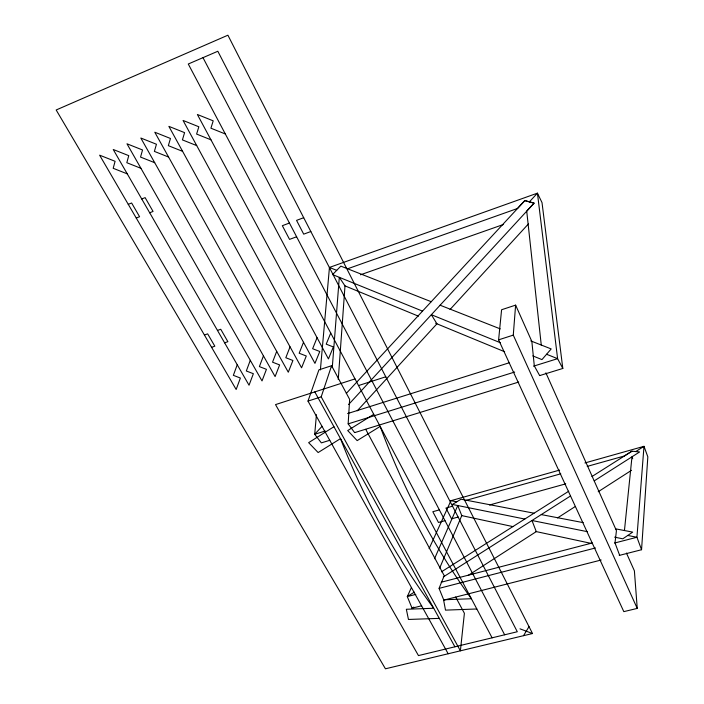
<?xml version="1.0" encoding="UTF-8"?>
<svg xmlns="http://www.w3.org/2000/svg" width="704" height="704" viewBox="0 0 704 704"><rect width="100%" height="100%" fill="white"/><g stroke="black" fill="none" stroke-linecap="round" stroke-linejoin="round"><path stroke-width="1.06" d="M619.247 555.412L641.555 549.727L647.83 456.834L643.993 446.327L584.918 462.959M338.254 379.518L344.995 285.877L339.31 277.332L332.27 367.629M637.243 608.406L513.278 335.122L515.618 305.131L501.591 309.742L498.608 339.838L623.814 611.635L637.243 608.406L634.392 570.821L626.446 553.054M316.439 414.656L314.706 434.28L321.376 442.886L329.771 440.29M320.39 369.943L329.446 267.441L537.434 193.151L542.018 202.62L562.813 368.456L539.722 375.575M624.448 530.534L631.99 456.808L632.702 458.744M455.673 597.027L464.394 613.29L460.39 650.822L321.2 396.845L331.584 365.71L318.912 369.882L308 401.086L448.166 653.761M237.239 364.725L233.358 375.338L240.381 378.039L236.157 389.488L99.607 155.162L115.086 161.295L113.194 168.3L127.274 173.87M250.29 360.307L246.321 370.99L253.37 373.701L249.04 385.22L113.23 149.494L128.762 155.654L126.817 162.712L140.932 168.309M263.446 355.854L259.389 366.599L266.446 369.327L262.02 380.917L126.966 143.783L142.542 149.978L140.545 157.08L154.713 162.703M276.698 351.375L272.545 362.182L279.629 364.918L275.106 376.578L140.818 138.019L156.446 144.25L154.387 151.395L168.599 157.054M290.048 346.852L285.806 357.729L292.917 360.483L288.288 372.214L154.774 132.211L170.456 138.468L168.344 145.666L182.6 151.351M303.512 342.294L299.174 353.241L306.293 356.004L301.567 367.805L168.863 126.35L184.589 132.642L182.415 139.894L196.724 145.605M317.073 337.709L312.638 348.718L319.783 351.498L314.952 363.37L183.058 120.446L198.836 126.773L196.61 134.068L210.962 139.814M330.739 333.08L326.207 344.159L333.37 346.949L328.434 358.908L197.375 114.488L213.206 120.842L210.918 128.198L225.315 133.971M439.692 568.084L461.771 515.601L457.767 505.534L434.509 558.756M411.391 587.594L407.299 596.587L412.069 608.203L421.634 605.766M429.114 548.636L450.93 500.685L559.592 470.087M523.512 635.686L529.012 626.648M357.21 410.846L436.938 323.814L431.358 314.706L500.35 342.725M450.041 309.505L528.396 223.951M348.603 404.527L534.107 203.183L524.814 200.649L346.315 393.404M322.062 426.316L314.706 434.28L325.178 431.024M529.434 201.819L537.434 193.151L557.603 358.67L562.813 368.456M468.16 575.45L536.281 531.608L531.986 520.502L587.55 531.705M557.55 517.915L575.106 506.616M598.206 491.744L631.479 470.325M412.069 608.203L413.811 607.086M443.291 576.946L570.161 496.206M594.238 480.876L639.619 451.95L631.902 451.185L624.307 455.998L587.233 466.391M441.496 571.806L568.735 491.225M591.958 476.529L631.893 451.238M414.278 592.152L407.299 596.587L415.8 594.387M635.738 451.572L643.993 446.327L636.926 537.258L641.555 549.727M333.942 426.721L308.651 442.649L318.138 452.549L340.498 438.636A1849.408 1158.74 -34 0 0 433.69 608.256L406.34 609.268L408.461 619.458L439.278 618.367M373.745 414.313L347.714 430.558L357.166 440.616L380.16 426.422A1928.494 1174.659 -34.3 0 0 471.354 598.726L443.555 599.782L445.5 610.13L476.819 608.978M128.26 204.336L131.622 202.998L139.594 216.726L136.25 218.038M141.742 198.977L145.121 197.63L153.058 211.438L149.688 212.766M289.432 223.036L282.339 225.694L289.546 239.386L296.613 236.782M303.697 217.703L296.551 220.378L303.706 234.159L310.834 231.528M347.6 268.787L517.449 208.498L524.806 200.561L534.098 203.086L526.715 211.103L541.262 345.03M360.474 274.806L503.527 224.453M204.406 334.998L207.662 333.863L214.834 346.201L211.587 347.327M217.474 330.422L220.757 329.27L227.885 341.686L224.611 342.822M355.001 378.902L275.519 404.606L418.466 655.591L517.299 631.743L217.826 51.251L188.276 64.011L492.096 637.824M308 401.086L321.2 396.845M498.608 339.838L513.278 335.122M358.521 385.554L385.774 376.798M347.626 413.565L509.018 362.85M348.207 423.852L514.677 372.038M533.526 366.168L557.603 358.67L546.577 354.262M354.966 432.529L518.725 382.052M466.497 500.254L560.762 473.818M439.366 509.89L432.819 511.72L438.469 522.474L444.998 520.67M452.54 506.202L445.94 508.05L451.554 518.857L458.128 517.035M489.526 504.997L565.734 483.859M441.188 582.234L592.275 542.969M439.19 588.342L595.461 547.967M614.601 543.022L636.926 537.258L627.757 535.454M443.942 600.081L601.181 560.014M532.514 633.53L385.44 668.8L56.17 109.982L227.911 35.2L532.514 633.53L519.992 628.83M534.037 513.198L461.076 499.215L452.39 504.451L524.806 519.05M541.27 514.589L583.211 522.632M615.472 528.818L632.685 532.118L622.811 538.815L614.618 537.161M450.93 500.685L456.746 501.82M461.745 515.601L513.058 526.618M535.506 531.441L592.161 543.602M431.226 301.708L340.842 266.121L332.587 274.595L422.514 311.115M440.106 305.21L500.236 328.874M530.807 340.912L551.188 348.938L541.957 359.612L532.822 355.907M329.446 267.441L336.714 270.354M344.397 285.63L418.44 316.175M435.679 323.294L504.654 351.745M354.64 432.626L348.154 423.87L349.65 399.388L331.584 365.71M539.669 375.593L534.31 365.922L531.846 341.44L515.618 305.131M314.811 391.899L454.907 646.8M365.719 429.334L444.224 575.696L439.058 588.377L443.819 600.107M202.99 57.658L504.654 634.797M545.882 372.847L616.44 530.666L614.997 542.916L619.652 555.306"/></g></svg>
